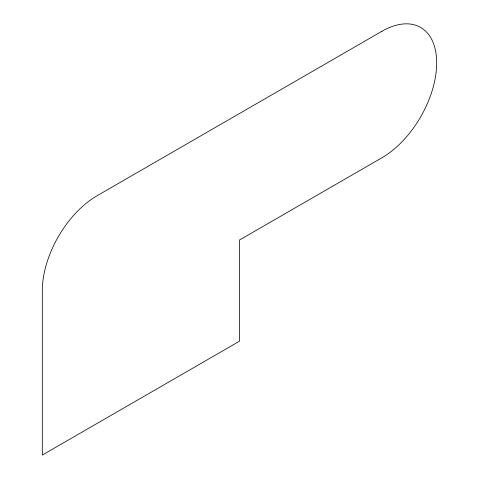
<?xml version="1.0" encoding="UTF-8"?>
<svg xmlns="http://www.w3.org/2000/svg" width="479" height="479" viewBox="0 0 479 479"><rect width="100%" height="100%" fill="white"/><g stroke="black" fill="none" stroke-linecap="round" stroke-linejoin="round"><path stroke-width="0.72" d="M381.913 31.291L97.087 195.731A77.46 44.721 -60 0 0 42.314 290.603L42.314 455.05L239.5 341.204L239.5 240.009L381.913 157.783A77.46 44.721 -60 0 0 436.686 62.911A77.46 44.721 -60 0 0 381.913 31.291"/></g></svg>
